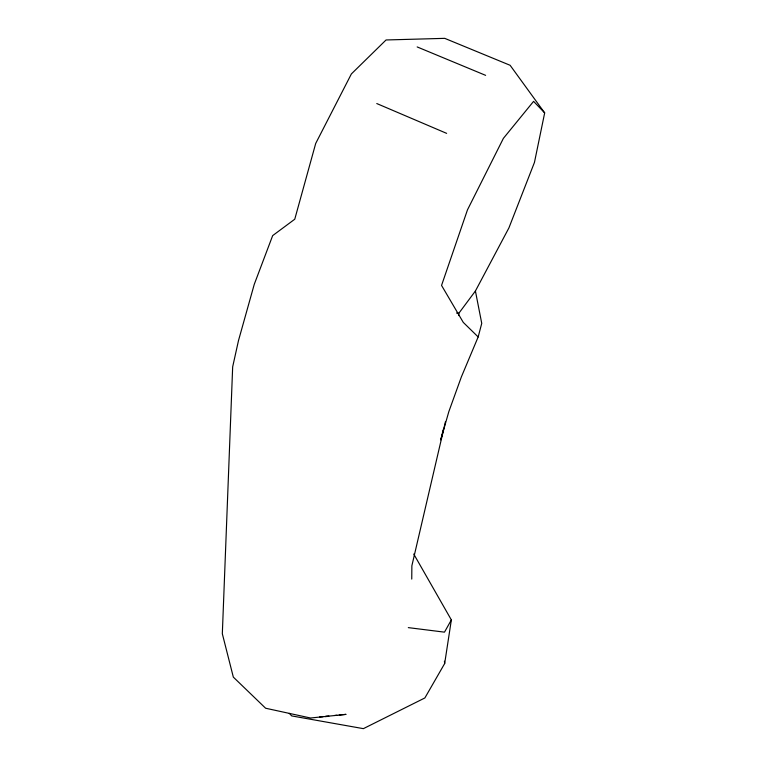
<?xml version="1.0" encoding="UTF-8"?>
<svg xmlns="http://www.w3.org/2000/svg" width="767" height="767" viewBox="0 0 767 767"><rect width="100%" height="100%" fill="white"/><g stroke="black" fill="none" stroke-linecap="round" stroke-linejoin="round"><path stroke-width="1.15" d="M411.754 579.095L411.869 565.778L445.435 421.735M458.589 315.601L458.858 313.243L475.415 291.009L508.904 227.933L534.455 162.412L544.675 112.893L510.122 65.291L444.726 38.35L386.06 39.97L351.382 73.929L315.697 143.467L294.758 219.218L272.668 235.613L254.26 284.336L238.499 340.538L232.669 366.837L222.325 633.753L233.331 677.108L265.612 708.229L310.539 718.008L346.051 714.365L339.177 715.036M289.255 713.339L291.7 715.918L363.376 728.65L424.87 697.951L444.668 663.541L451.351 619.918L413.739 554.023M443.278 429.549L440.757 439.903L448.82 411.668L461.36 376.942L478.167 336.953L481.743 323.367L475.415 291.009M451.351 619.918L444.486 632.152L408.312 627.627M325.429 716.368L328.87 716.033M334.594 715.477L336.886 715.256M319.705 716.924L322.945 716.733M325.112 716.608L327.269 716.474M456.538 313.051L458.858 313.243M417.171 46.931L485.626 75.348M376.77 103.545L446.643 133.362M478.167 336.953L463.268 322.389L441.552 285.42L467.477 209.851L503.401 138.348L533.583 101.359L544.675 112.893M444.429 661.202L444.668 663.541"/></g></svg>
